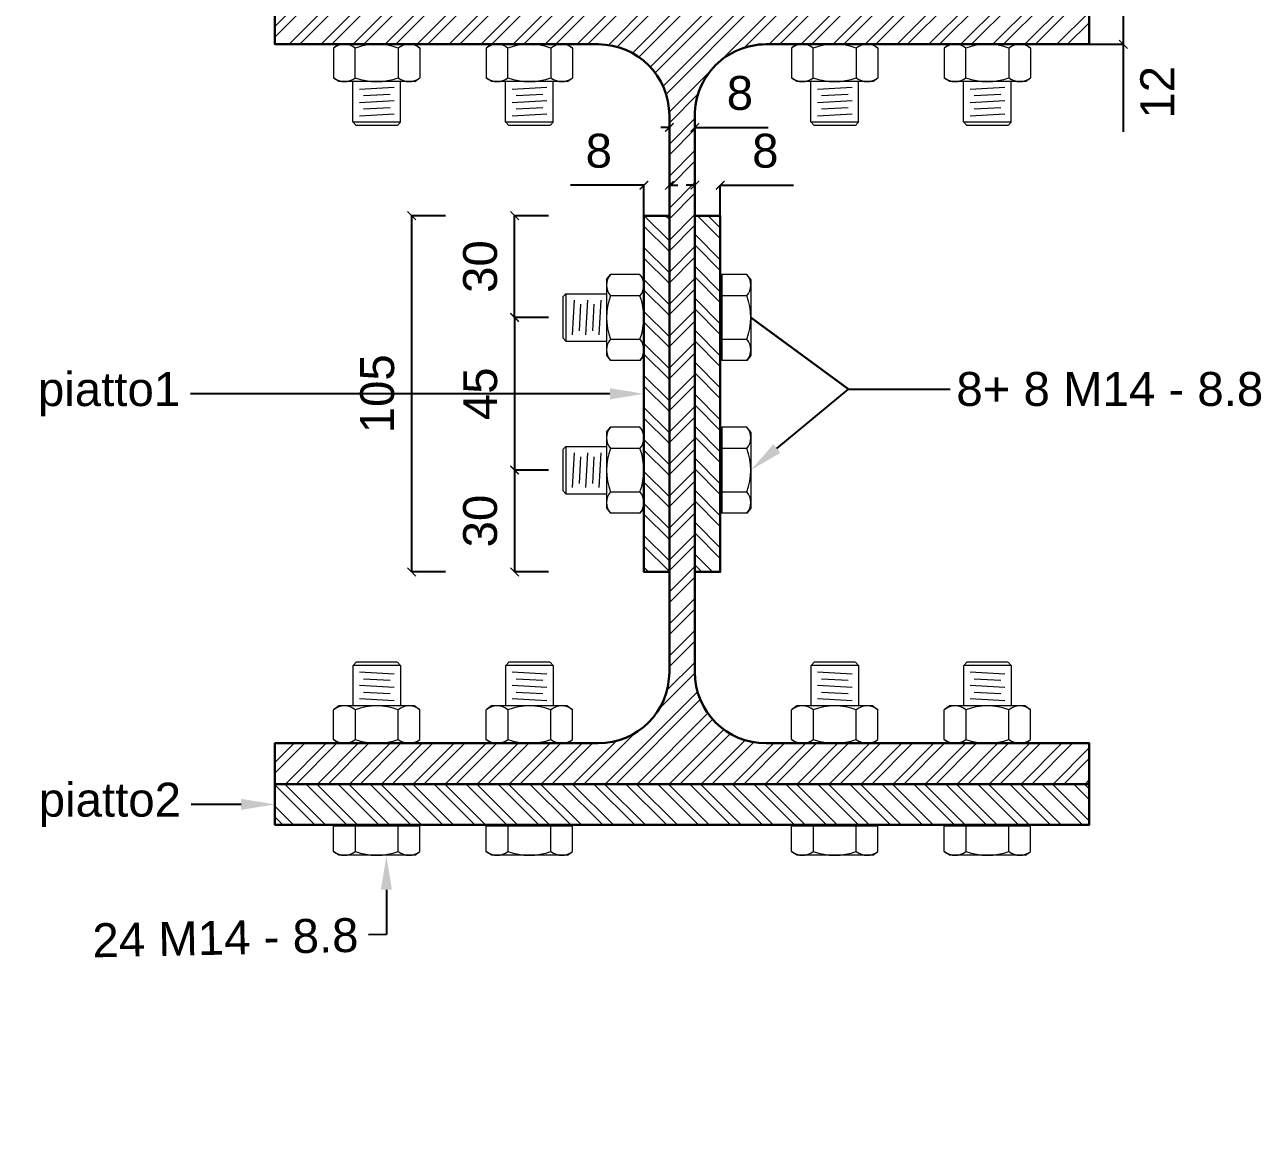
# Model space of a CAD drawing. Header units: millimetres. Extents: x 1415 to 3549, y 2194 to 4677.
# Drawn here: x 1784.1688 to 1784.5339, y 2313.643 to 2313.97 of the extents above; entities that cross this region are included whole.
import ezdxf
from ezdxf import colors
from ezdxf.entities.mleader import LeaderData, LeaderLine
from ezdxf.math import Vec2, Vec3

# ---------------------------------------------------------------- set-up
doc = ezdxf.new("R2010")
doc.units = ezdxf.units.MM
doc.linetypes.add('DASHDOT', pattern=[1, 0.5, -0.25, 0, -0.25])
doc.layers.get('0').update_dxf_attribs({"plot": 0})
for name, color, linetype, lineweight in [('bulloni', 170, 'Continuous', 15), ('quote', 252, 'Continuous', 5), ('sezionato particolari', 7, 'Continuous', 30)]:
    doc.layers.add(name, color=color, linetype=linetype, lineweight=lineweight)
doc.layers.add('retini', color=7, linetype='DASHDOT', lineweight=9, true_color=0x636466)
doc.styles.get("Standard").update_dxf_attribs({"font": 'arial.ttf'})
doc.dimstyles.new('quote acciaio', dxfattribs={"dimtxt": 0.01, "dimasz": 0.0025, "dimexe": 0, "dimexo": 0, "dimgap": 0.005, "dimtad": 2, "dimdec": 0, "dimlfac": 1000, "dimzin": 0, "dimdsep": 46, "dimtxsty": 'Standard', "dimblk": 'ARCHTICK', "dimcen": 0, "dimclre": 252, "dimadec": 0, "dimazin": 0, "dimtfac": 1, "dimtdec": 0, "dimtofl": 0, "dimtmove": 0, "dimatfit": 3, "dimfxl": 0.01, "dimfxlon": 1, "dimtolj": 1, "dimtzin": 0, "dimarcsym": 0})
pattern_1 = [(135, (0, 0), (-0.004714634463561306, -0.004714634463561306), []), (135, (1.924588166289427e-19, 0.003143091), (-0.004714634463561306, -0.004714634463561306), [])]

# ---------------------------------------------------------------- blocks, each defined once
blk = doc.blocks.new('_ArchTick')
at = {"color": 0, "linetype": 'ByBlock', "const_width": 0.15}
blk.add_lwpolyline([(-0.5, -0.5), (0.5, 0.5)], dxfattribs=at)
blk = doc.blocks.new('*D569')
at = {"layer": 'Defpoints', "color": 0, "transparency": 16777216}
for p in [(1784.350874195791, 2313.88374983395), (1784.313217912586, 2313.83874983395), (1784.350874195791, 2313.83874983395)]:
    blk.add_point(p, dxfattribs=at)
at = {"layer": 'quote', "color": 252, "lineweight": -2, "transparency": 16777216}
for p, q in [((1784.323217912586, 2313.88374983395), (1784.313217912586, 2313.88374983395)), ((1784.323217912586, 2313.83874983395), (1784.313217912586, 2313.83874983395))]:
    blk.add_line(p, q, dxfattribs=at)
at = {"layer": 'quote', "color": 0, "linetype": 'Continuous', "lineweight": -2, "transparency": 16777216}
blk.add_line((1784.313217912586, 2313.88374983395), (1784.313217912586, 2313.83874983395), dxfattribs=at)
at = {"layer": 'quote', "color": 0, "lineweight": -2, "transparency": 16777216, "xscale": 0.0025, "yscale": 0.0025, "zscale": 0.0025}
for p, rotation in [((1784.313217912586, 2313.88374983395), 90), ((1784.313217912586, 2313.83874983395), 270)]:
    blk.add_blockref('_ArchTick', p, dxfattribs=dict(at, rotation=rotation))
at = {"layer": 'quote', "color": 0, "transparency": 16777216, "insert": (1784.303132646556, 2313.861249833949), "char_height": 0.01, "attachment_point": 5, "rotation": 90}
blk.add_mtext('\\A1;45', dxfattribs=at)
blk = doc.blocks.new('*D570')
at = {"layer": 'Defpoints', "color": 0, "transparency": 16777216}
for p in [(1784.351332529124, 2313.838749833951), (1784.313217912586, 2313.808749833951), (1784.351332529124, 2313.808749833951)]:
    blk.add_point(p, dxfattribs=at)
at = {"layer": 'quote', "color": 252, "lineweight": -2, "transparency": 16777216}
for p, q in [((1784.323217912586, 2313.838749833951), (1784.313217912586, 2313.838749833951)), ((1784.323217912586, 2313.808749833951), (1784.313217912586, 2313.808749833951))]:
    blk.add_line(p, q, dxfattribs=at)
at = {"layer": 'quote', "color": 0, "linetype": 'Continuous', "lineweight": -2, "transparency": 16777216}
blk.add_line((1784.313217912586, 2313.838749833951), (1784.313217912586, 2313.808749833951), dxfattribs=at)
at = {"layer": 'quote', "color": 0, "lineweight": -2, "transparency": 16777216, "xscale": 0.0025, "yscale": 0.0025, "zscale": 0.0025}
for p, rotation in [((1784.313217912586, 2313.838749833951), 90), ((1784.313217912586, 2313.808749833951), 270)]:
    blk.add_blockref('_ArchTick', p, dxfattribs=dict(at, rotation=rotation))
at = {"layer": 'quote', "color": 0, "transparency": 16777216, "insert": (1784.303108772068, 2313.82374983395), "char_height": 0.01, "attachment_point": 5, "rotation": 90}
blk.add_mtext('\\A1;30', dxfattribs=at)
blk = doc.blocks.new('*D571')
at = {"layer": 'Defpoints', "color": 0, "transparency": 16777216}
for p in [(1784.313217912585, 2313.913749833951), (1784.351332529124, 2313.913749833951), (1784.351332529124, 2313.883749833951)]:
    blk.add_point(p, dxfattribs=at)
at = {"layer": 'quote', "color": 252, "lineweight": -2, "transparency": 16777216}
for p, q in [((1784.323217912585, 2313.913749833951), (1784.313217912585, 2313.913749833951)), ((1784.323217912585, 2313.883749833951), (1784.313217912585, 2313.883749833951))]:
    blk.add_line(p, q, dxfattribs=at)
at = {"layer": 'quote', "color": 0, "linetype": 'Continuous', "lineweight": -2, "transparency": 16777216}
blk.add_line((1784.313217912585, 2313.883749833951), (1784.313217912585, 2313.913749833951), dxfattribs=at)
at = {"layer": 'quote', "color": 0, "lineweight": -2, "transparency": 16777216, "xscale": 0.0025, "yscale": 0.0025, "zscale": 0.0025}
for p, rotation in [((1784.313217912585, 2313.913749833951), 90), ((1784.313217912585, 2313.883749833951), 270)]:
    blk.add_blockref('_ArchTick', p, dxfattribs=dict(at, rotation=rotation))
at = {"layer": 'quote', "color": 0, "transparency": 16777216, "insert": (1784.303108772067, 2313.89874983395), "char_height": 0.01, "attachment_point": 5, "rotation": 90}
blk.add_mtext('\\A1;30', dxfattribs=at)
blk = doc.blocks.new('*D572')
at = {"layer": 'Defpoints', "color": 0, "transparency": 16777216}
for p in [(1784.351332529124, 2313.913749833951), (1784.282873192053, 2313.808749833951), (1784.351332529124, 2313.808749833951)]:
    blk.add_point(p, dxfattribs=at)
at = {"layer": 'quote', "color": 252, "lineweight": -2, "transparency": 16777216}
for p, q in [((1784.292873192053, 2313.913749833951), (1784.282873192053, 2313.913749833951)), ((1784.292873192053, 2313.808749833951), (1784.282873192053, 2313.808749833951))]:
    blk.add_line(p, q, dxfattribs=at)
at = {"layer": 'quote', "color": 0, "linetype": 'Continuous', "lineweight": -2, "transparency": 16777216}
blk.add_line((1784.282873192053, 2313.913749833951), (1784.282873192053, 2313.808749833951), dxfattribs=at)
at = {"layer": 'quote', "color": 0, "lineweight": -2, "transparency": 16777216, "xscale": 0.0025, "yscale": 0.0025, "zscale": 0.0025}
for p, rotation in [((1784.282873192053, 2313.913749833951), 90), ((1784.282873192053, 2313.808749833951), 270)]:
    blk.add_blockref('_ArchTick', p, dxfattribs=dict(at, rotation=rotation))
at = {"layer": 'quote', "color": 0, "transparency": 16777216, "insert": (1784.272767462176, 2313.86124983395), "char_height": 0.01, "attachment_point": 5, "rotation": 90}
blk.add_mtext('\\A1;105', dxfattribs=at)
blk = doc.blocks.new('*D604')
at = {"layer": 'Defpoints', "color": 0, "transparency": 16777216}
for p in [(1784.492621635475, 2313.976063598391), (1784.252509815993, 2313.964249833951), (1784.49262163549, 2313.964249833951)]:
    blk.add_point(p, dxfattribs=at)
at = {"layer": 'quote', "color": 0, "linetype": 'Continuous', "lineweight": -2, "transparency": 16777216}
for p, q in [((1784.49262163549, 2313.976063598391), (1784.49262163549, 2313.964249833951)), ((1784.49262163549, 2313.964249833951), (1784.49262163549, 2313.938468797116))]:
    blk.add_line(p, q, dxfattribs=at)
at = {"layer": 'quote', "color": 252, "lineweight": -2, "transparency": 16777216}
blk.add_line((1784.48262163549, 2313.964249833951), (1784.49262163549, 2313.964249833951), dxfattribs=at)
at = {"layer": 'quote', "color": 0, "lineweight": -2, "transparency": 16777216, "xscale": 0.0025, "yscale": 0.0025, "zscale": 0.0025}
for p, rotation in [((1784.49262163549, 2313.976063598391), 90), ((1784.49262163549, 2313.964249833951), 270)]:
    blk.add_blockref('_ArchTick', p, dxfattribs=dict(at, rotation=rotation))
at = {"layer": 'quote', "color": 0, "transparency": 16777216, "insert": (1784.502642099338, 2313.950109315532), "char_height": 0.01, "attachment_point": 5, "rotation": 90}
blk.add_mtext('\\A1;12', dxfattribs=at)
blk = doc.blocks.new('*D574')
at = {"layer": 'Defpoints', "color": 0, "transparency": 16777216}
for p in [(1784.373832529124, 2313.922722197003), (1784.366332529124, 2313.91374983395), (1784.373832529124, 2313.91374983395)]:
    blk.add_point(p, dxfattribs=at)
at = {"layer": 'quote', "color": 0, "linetype": 'Continuous', "lineweight": -2, "transparency": 16777216}
for p, q in [((1784.366332529124, 2313.922722197003), (1784.363832529124, 2313.922722197003)), ((1784.373832529124, 2313.922722197003), (1784.395421887924, 2313.922722197003))]:
    blk.add_line(p, q, dxfattribs=at)
at = {"layer": 'quote', "color": 252, "lineweight": -2, "transparency": 16777216}
for p, q in [((1784.366332529124, 2313.91374983395), (1784.366332529124, 2313.922722197003)), ((1784.373832529124, 2313.91374983395), (1784.373832529124, 2313.922722197003))]:
    blk.add_line(p, q, dxfattribs=at)
at = {"layer": 'quote', "color": 0, "lineweight": -2, "transparency": 16777216, "xscale": 0.0025, "yscale": 0.0025, "zscale": 0.0025}
blk.add_blockref('_ArchTick', (1784.366332529124, 2313.922722197003), dxfattribs=at)
at = {"layer": 'quote', "color": 0, "lineweight": -2, "transparency": 16777216, "xscale": 0.0025, "yscale": 0.0025, "zscale": 0.0025, "rotation": 180}
blk.add_blockref('_ArchTick', (1784.373832529124, 2313.922722197003), dxfattribs=at)
at = {"layer": 'quote', "color": 0, "transparency": 16777216, "insert": (1784.387127208524, 2313.93282792688), "char_height": 0.01, "attachment_point": 5}
blk.add_mtext('\\A1;8', dxfattribs=at)
blk = doc.blocks.new('*D575')
at = {"layer": 'Defpoints', "color": 0, "transparency": 16777216}
for p in [(1784.366332529124, 2313.939744543218), (1784.358832529124, 2313.91374983395), (1784.366332529124, 2313.91374983395)]:
    blk.add_point(p, dxfattribs=at)
at = {"layer": 'quote', "color": 0, "linetype": 'Continuous', "lineweight": -2, "transparency": 16777216}
for p, q in [((1784.358832529124, 2313.939744543218), (1784.356332529124, 2313.939744543218)), ((1784.366332529124, 2313.939744543218), (1784.387921887924, 2313.939744543218))]:
    blk.add_line(p, q, dxfattribs=at)
at = {"layer": 'quote', "color": 252, "lineweight": -2, "transparency": 16777216}
for p, q in [((1784.358832529124, 2313.929744543218), (1784.358832529124, 2313.939744543218)), ((1784.366332529124, 2313.929744543218), (1784.366332529124, 2313.939744543218))]:
    blk.add_line(p, q, dxfattribs=at)
at = {"layer": 'quote', "color": 0, "lineweight": -2, "transparency": 16777216, "xscale": 0.0025, "yscale": 0.0025, "zscale": 0.0025}
blk.add_blockref('_ArchTick', (1784.358832529124, 2313.939744543218), dxfattribs=at)
at = {"layer": 'quote', "color": 0, "lineweight": -2, "transparency": 16777216, "xscale": 0.0025, "yscale": 0.0025, "zscale": 0.0025, "rotation": 180}
blk.add_blockref('_ArchTick', (1784.366332529124, 2313.939744543218), dxfattribs=at)
at = {"layer": 'quote', "color": 0, "transparency": 16777216, "insert": (1784.379627208524, 2313.949850273095), "char_height": 0.01, "attachment_point": 5}
blk.add_mtext('\\A1;8', dxfattribs=at)
blk = doc.blocks.new('*D578')
at = {"layer": 'Defpoints', "color": 0, "transparency": 16777216}
for p in [(1784.351332529124, 2313.922722197003), (1784.351332529124, 2313.91374983395), (1784.358832529124, 2313.91374983395)]:
    blk.add_point(p, dxfattribs=at)
at = {"layer": 'quote', "color": 0, "linetype": 'Continuous', "lineweight": -2, "transparency": 16777216}
for p, q in [((1784.351332529124, 2313.922722197003), (1784.329743170325, 2313.922722197003)), ((1784.358832529124, 2313.922722197003), (1784.361332529124, 2313.922722197003))]:
    blk.add_line(p, q, dxfattribs=at)
at = {"layer": 'quote', "color": 252, "lineweight": -2, "transparency": 16777216}
for p, q in [((1784.351332529124, 2313.91374983395), (1784.351332529124, 2313.922722197003)), ((1784.358832529124, 2313.91374983395), (1784.358832529124, 2313.922722197003))]:
    blk.add_line(p, q, dxfattribs=at)
at = {"layer": 'quote', "color": 0, "lineweight": -2, "transparency": 16777216, "xscale": 0.0025, "yscale": 0.0025, "zscale": 0.0025}
blk.add_blockref('_ArchTick', (1784.351332529124, 2313.922722197003), dxfattribs=at)
at = {"layer": 'quote', "color": 0, "lineweight": -2, "transparency": 16777216, "xscale": 0.0025, "yscale": 0.0025, "zscale": 0.0025, "rotation": 180}
blk.add_blockref('_ArchTick', (1784.358832529124, 2313.922722197003), dxfattribs=at)
at = {"layer": 'quote', "color": 0, "transparency": 16777216, "insert": (1784.338037849724, 2313.93282792688), "char_height": 0.01, "attachment_point": 5}
blk.add_mtext('\\A1;8', dxfattribs=at)

msp = doc.modelspace()

# ---------------------------------------------------------------- hatches: boundary and pattern name
at = {"layer": 'retini', "transparency": 33554687}
h = msp.add_hatch(dxfattribs=at)
h.set_pattern_fill('ANSI32', color=256, scale=0.0007, angle=90)
h.set_pattern_definition(pattern_1)
h.paths.add_polyline_path([(1784.482582529124, 2313.97624983395), (1784.482582529124, 2313.98824983395), (1784.242582529124, 2313.98824983395), (1784.242582529124, 2313.97624983395)])
h.paths.add_polyline_path([(1784.482582529124, 2313.734249833949), (1784.482582529124, 2313.74624983395), (1784.242582529124, 2313.74624983395), (1784.242582529124, 2313.734249833949)])
h = msp.add_hatch(dxfattribs=at)
h.set_pattern_fill('ANSI32', color=256, scale=0.0007)
h.set_pattern_definition([(45, (0, 0), (-0.004714634463561306, 0.004714634463561306), []), (45, (0.003143091, 0), (-0.004714634463561306, 0.004714634463561306), [])])
h.paths.add_polyline_path([(1784.482582529124, 2313.97624983395), (1784.242582529124, 2313.97624983395), (1784.242582529124, 2313.96424983395), (1784.337832529124, 2313.964249833949, -0.4142135623730951), (1784.358832529124, 2313.94324983395), (1784.358832529124, 2313.77924983395, -0.4142135623730949), (1784.337832529124, 2313.75824983395), (1784.242582529124, 2313.75824983395), (1784.242582529124, 2313.74624983395), (1784.482582529124, 2313.74624983395), (1784.482582529124, 2313.75824983395), (1784.387332529124, 2313.75824983395, -0.4142135623730951), (1784.366332529124, 2313.77924983395), (1784.366332529124, 2313.94324983395, -0.4142135623730951), (1784.387332529124, 2313.96424983395), (1784.482582529124, 2313.96424983395)])
h = msp.add_hatch(dxfattribs=at)
h.set_pattern_fill('ANSI32', color=256, scale=0.0007, angle=90)
h.set_pattern_definition(pattern_1)
h.paths.add_polyline_path([(1784.366332529124, 2313.808749833951), (1784.373832529124, 2313.808749833951), (1784.373832529124, 2313.91374983395), (1784.366332529124, 2313.91374983395)])
h.paths.add_polyline_path([(1784.358832529124, 2313.91374983395), (1784.351332529124, 2313.91374983395), (1784.351332529124, 2313.808749833951), (1784.358832529124, 2313.808749833951)])

# ---------------------------------------------------------------- linework, layer by layer
at = {"layer": 'bulloni'}
for p, q in [((1784.261399195791, 2313.96424983395), (1784.259880823201, 2313.96309813395)), ((1784.259880823201, 2313.96309813395), (1784.259880823201, 2313.95440153395)), ((1784.283765862458, 2313.96424983395), (1784.261399195791, 2313.96424983395)), ((1784.266231676163, 2313.95440153395), (1784.266231676163, 2313.96309813395)), ((1784.278933382085, 2313.96309813395), (1784.278933382085, 2313.95440153395)), ((1784.283765862458, 2313.96424983395), (1784.285284235046, 2313.96309813395)), ((1784.285284235046, 2313.96309813395), (1784.285284235046, 2313.95440153395)), ((1784.306399195791, 2313.96424983395), (1784.304880823202, 2313.96309813395)), ((1784.304880823202, 2313.96309813395), (1784.304880823202, 2313.95440153395)), ((1784.328765862458, 2313.96424983395), (1784.306399195791, 2313.96424983395)), ((1784.311231676163, 2313.95440153395), (1784.311231676163, 2313.96309813395)), ((1784.323933382085, 2313.96309813395), (1784.323933382085, 2313.95440153395)), ((1784.328765862458, 2313.96424983395), (1784.330284235046, 2313.96309813395)), ((1784.330284235046, 2313.96309813395), (1784.330284235046, 2313.95440153395)), ((1784.396399195791, 2313.96424983395), (1784.394880823202, 2313.96309813395)), ((1784.394880823202, 2313.96309813395), (1784.394880823202, 2313.95440153395)), ((1784.418765862458, 2313.96424983395), (1784.396399195791, 2313.96424983395)), ((1784.401231676163, 2313.95440153395), (1784.401231676163, 2313.96309813395)), ((1784.413933382085, 2313.96309813395), (1784.413933382085, 2313.95440153395)), ((1784.418765862458, 2313.96424983395), (1784.420284235046, 2313.96309813395)), ((1784.420284235046, 2313.96309813395), (1784.420284235046, 2313.95440153395)), ((1784.441399195791, 2313.96424983395), (1784.439880823202, 2313.96309813395)), ((1784.439880823202, 2313.96309813395), (1784.439880823202, 2313.95440153395)), ((1784.463765862458, 2313.96424983395), (1784.441399195791, 2313.96424983395)), ((1784.446231676163, 2313.95440153395), (1784.446231676163, 2313.96309813395)), ((1784.458933382085, 2313.96309813395), (1784.458933382085, 2313.95440153395)), ((1784.463765862458, 2313.96424983395), (1784.465284235046, 2313.96309813395)), ((1784.465284235046, 2313.96309813395), (1784.465284235046, 2313.95440153395)), ((1784.261399195791, 2313.953249833949), (1784.259880823201, 2313.95440153395)), ((1784.283765862458, 2313.953249833949), (1784.261399195791, 2313.953249833949)), ((1784.265582529124, 2313.941284984619), (1784.265582529124, 2313.953249833949)), ((1784.267475386267, 2313.951055033603), (1784.277689671981, 2313.951626324876)), ((1784.279582529124, 2313.941284984619), (1784.279582529124, 2313.953249833949)), ((1784.283765862458, 2313.953249833949), (1784.285284235046, 2313.95440153395)), ((1784.306399195791, 2313.953249833949), (1784.304880823202, 2313.95440153395)), ((1784.328765862458, 2313.953249833949), (1784.306399195791, 2313.953249833949)), ((1784.310582529124, 2313.941284984619), (1784.310582529124, 2313.953249833949)), ((1784.312475386267, 2313.951055033603), (1784.322689671981, 2313.951626324876)), ((1784.324582529124, 2313.941284984619), (1784.324582529124, 2313.953249833949)), ((1784.328765862458, 2313.953249833949), (1784.330284235046, 2313.95440153395)), ((1784.396399195791, 2313.953249833949), (1784.394880823202, 2313.95440153395)), ((1784.418765862458, 2313.953249833949), (1784.396399195791, 2313.953249833949)), ((1784.400582529124, 2313.941284984619), (1784.400582529124, 2313.953249833949)), ((1784.402475386267, 2313.951055033603), (1784.412689671981, 2313.951626324876)), ((1784.414582529124, 2313.941284984619), (1784.414582529124, 2313.953249833949)), ((1784.418765862458, 2313.953249833949), (1784.420284235046, 2313.95440153395)), ((1784.441399195791, 2313.953249833949), (1784.439880823202, 2313.95440153395)), ((1784.463765862458, 2313.953249833949), (1784.441399195791, 2313.953249833949)), ((1784.445582529124, 2313.941284984619), (1784.445582529124, 2313.953249833949)), ((1784.447475386267, 2313.951055033603), (1784.457689671981, 2313.951626324876)), ((1784.459582529124, 2313.941284984619), (1784.459582529124, 2313.953249833949)), ((1784.463765862458, 2313.953249833949), (1784.465284235046, 2313.95440153395)), ((1784.267475386267, 2313.947126462175), (1784.277689671981, 2313.947697753447)), ((1784.268653957695, 2313.949156666113), (1784.276511100553, 2313.949596120938)), ((1784.312475386267, 2313.947126462175), (1784.322689671981, 2313.947697753447)), ((1784.313653957695, 2313.949156666113), (1784.321511100553, 2313.949596120938)), ((1784.402475386267, 2313.947126462175), (1784.412689671981, 2313.947697753447)), ((1784.403653957695, 2313.949156666113), (1784.411511100553, 2313.949596120938)), ((1784.447475386267, 2313.947126462175), (1784.457689671981, 2313.947697753447)), ((1784.448653957696, 2313.949156666113), (1784.456511100553, 2313.949596120938)), ((1784.267475386267, 2313.943197890746), (1784.277689671981, 2313.943769182019)), ((1784.268653957695, 2313.945228094684), (1784.276511100553, 2313.945667549509)), ((1784.312475386267, 2313.943197890746), (1784.322689671981, 2313.943769182019)), ((1784.313653957695, 2313.945228094684), (1784.321511100553, 2313.945667549509)), ((1784.402475386267, 2313.943197890746), (1784.412689671981, 2313.943769182019)), ((1784.403653957695, 2313.945228094684), (1784.411511100553, 2313.945667549509)), ((1784.447475386267, 2313.943197890746), (1784.457689671981, 2313.943769182019)), ((1784.448653957696, 2313.945228094684), (1784.456511100553, 2313.945667549509)), ((1784.279529897545, 2313.941284984619), (1784.265635160703, 2313.941284984619)), ((1784.26655182737, 2313.940368317953), (1784.265635160703, 2313.941284984619)), ((1784.278613230878, 2313.940368317953), (1784.26655182737, 2313.940368317953)), ((1784.279582529124, 2313.941284984619), (1784.278665862457, 2313.940368317953)), ((1784.324529897545, 2313.941284984619), (1784.310635160703, 2313.941284984619)), ((1784.31155182737, 2313.940368317953), (1784.310635160703, 2313.941284984619)), ((1784.323613230878, 2313.940368317953), (1784.31155182737, 2313.940368317953)), ((1784.324582529124, 2313.941284984619), (1784.323665862457, 2313.940368317953)), ((1784.414529897545, 2313.941284984619), (1784.400635160703, 2313.941284984619)), ((1784.40155182737, 2313.940368317953), (1784.400635160703, 2313.941284984619)), ((1784.413613230879, 2313.940368317953), (1784.40155182737, 2313.940368317953)), ((1784.414582529124, 2313.941284984619), (1784.413665862457, 2313.940368317953)), ((1784.459529897546, 2313.941284984619), (1784.445635160703, 2313.941284984619)), ((1784.44655182737, 2313.940368317953), (1784.445635160703, 2313.941284984619)), ((1784.458613230879, 2313.940368317953), (1784.44655182737, 2313.940368317953)), ((1784.459582529124, 2313.941284984619), (1784.458665862458, 2313.940368317953)), ((1784.340332529123, 2313.894933167283), (1784.341484229123, 2313.896451539872)), ((1784.350180829123, 2313.896451539872), (1784.341484229123, 2313.896451539872)), ((1784.351332529124, 2313.894933167283), (1784.350180829123, 2313.896451539872)), ((1784.374290862457, 2313.896451539872), (1784.374290862457, 2313.871048128027)), ((1784.381680829124, 2313.896451539872), (1784.374290862457, 2313.896451539872)), ((1784.382832529124, 2313.894933167283), (1784.381680829124, 2313.896451539872)), ((1784.340332529123, 2313.894933167283), (1784.340332529123, 2313.872566500616)), ((1784.351332529124, 2313.894933167283), (1784.351332529124, 2313.872566500616)), ((1784.373832529124, 2313.893833167283), (1784.373832529124, 2313.873666500617)), ((1784.374290862457, 2313.893833167283), (1784.373832529124, 2313.893833167283)), ((1784.382832529124, 2313.894933167283), (1784.382832529124, 2313.872566500616)), ((1784.328367679792, 2313.89074983395), (1784.327451013126, 2313.889833167283)), ((1784.327451013126, 2313.889780535704), (1784.327451013126, 2313.877719132196)), ((1784.328367679792, 2313.89074983395), (1784.340332529123, 2313.89074983395)), ((1784.328367679792, 2313.890697202371), (1784.328367679792, 2313.876802465529)), ((1784.33028058592, 2313.878642691092), (1784.330851877192, 2313.888856976806)), ((1784.334209157348, 2313.878642691092), (1784.33478044862, 2313.888856976806)), ((1784.338137728776, 2313.878642691092), (1784.33870902005, 2313.888856976806)), ((1784.350180829123, 2313.890100686911), (1784.341484229123, 2313.890100686911)), ((1784.381680829124, 2313.890100686911), (1784.374290862457, 2313.890100686911)), ((1784.332310789858, 2313.879821262521), (1784.332750244683, 2313.887678405379)), ((1784.336239361286, 2313.879821262521), (1784.336678816111, 2313.887678405379)), ((1784.327451013126, 2313.877719132196), (1784.328367679792, 2313.876802465529)), ((1784.328367679792, 2313.87674983395), (1784.340332529123, 2313.87674983395)), ((1784.341484229123, 2313.877398980988), (1784.350180829123, 2313.877398980988)), ((1784.374290862457, 2313.877398980988), (1784.381680829124, 2313.877398980988)), ((1784.340332529123, 2313.872566500616), (1784.341484229123, 2313.871048128027)), ((1784.350180829123, 2313.871048128027), (1784.341484229123, 2313.871048128027)), ((1784.351332529124, 2313.872566500616), (1784.350180829123, 2313.871048128027)), ((1784.374290862457, 2313.873666500617), (1784.373832529124, 2313.873666500617)), ((1784.381680829124, 2313.871048128027), (1784.374290862457, 2313.871048128027)), ((1784.382832529124, 2313.872566500616), (1784.381680829124, 2313.871048128027)), ((1784.340332529123, 2313.849933167283), (1784.341484229123, 2313.851451539872)), ((1784.340332529123, 2313.849933167283), (1784.340332529123, 2313.827566500616)), ((1784.350180829123, 2313.851451539872), (1784.341484229123, 2313.851451539872)), ((1784.351332529124, 2313.849933167283), (1784.350180829123, 2313.851451539872)), ((1784.351332529124, 2313.849933167283), (1784.351332529124, 2313.827566500616)), ((1784.373832529124, 2313.848833167283), (1784.373832529124, 2313.828666500617)), ((1784.374290862457, 2313.848833167283), (1784.373832529124, 2313.848833167283)), ((1784.374290862457, 2313.851451539872), (1784.374290862457, 2313.826048128027)), ((1784.381680829124, 2313.851451539872), (1784.374290862457, 2313.851451539872)), ((1784.382832529124, 2313.849933167283), (1784.381680829124, 2313.851451539872)), ((1784.382832529124, 2313.849933167283), (1784.382832529124, 2313.827566500616)), ((1784.328367679792, 2313.84574983395), (1784.327451013126, 2313.844833167283)), ((1784.328367679792, 2313.84574983395), (1784.340332529123, 2313.84574983395)), ((1784.328367679792, 2313.845697202371), (1784.328367679792, 2313.831802465529)), ((1784.350180829123, 2313.84510068691), (1784.341484229123, 2313.84510068691)), ((1784.381680829124, 2313.84510068691), (1784.374290862457, 2313.84510068691)), ((1784.327451013126, 2313.844780535704), (1784.327451013126, 2313.832719132196)), ((1784.33028058592, 2313.833642691092), (1784.330851877192, 2313.843856976806)), ((1784.332310789858, 2313.834821262521), (1784.332750244683, 2313.842678405379)), ((1784.334209157348, 2313.833642691092), (1784.33478044862, 2313.843856976806)), ((1784.336239361286, 2313.834821262521), (1784.336678816111, 2313.842678405379)), ((1784.338137728776, 2313.833642691092), (1784.33870902005, 2313.843856976806)), ((1784.327451013126, 2313.832719132196), (1784.328367679792, 2313.831802465529)), ((1784.328367679792, 2313.83174983395), (1784.340332529123, 2313.83174983395)), ((1784.341484229123, 2313.832398980988), (1784.350180829123, 2313.832398980988)), ((1784.374290862457, 2313.832398980988), (1784.381680829124, 2313.832398980988)), ((1784.340332529123, 2313.827566500616), (1784.341484229123, 2313.826048128027)), ((1784.351332529124, 2313.827566500616), (1784.350180829123, 2313.826048128027)), ((1784.374290862457, 2313.828666500617), (1784.373832529124, 2313.828666500617)), ((1784.382832529124, 2313.827566500616), (1784.381680829124, 2313.826048128027)), ((1784.350180829123, 2313.826048128027), (1784.341484229123, 2313.826048128027)), ((1784.381680829124, 2313.826048128027), (1784.374290862457, 2313.826048128027)), ((1784.265582529124, 2313.781214683281), (1784.265582529124, 2313.76924983395)), ((1784.26655182737, 2313.782131349947), (1784.265635160703, 2313.781214683281)), ((1784.279529897545, 2313.781214683281), (1784.265635160703, 2313.781214683281)), ((1784.278613230878, 2313.782131349947), (1784.26655182737, 2313.782131349947)), ((1784.279582529124, 2313.781214683281), (1784.278665862457, 2313.782131349947)), ((1784.279582529124, 2313.781214683281), (1784.279582529124, 2313.76924983395)), ((1784.310582529124, 2313.781214683281), (1784.310582529124, 2313.76924983395)), ((1784.31155182737, 2313.782131349947), (1784.310635160703, 2313.781214683281)), ((1784.324529897545, 2313.781214683281), (1784.310635160703, 2313.781214683281)), ((1784.323613230878, 2313.782131349947), (1784.31155182737, 2313.782131349947)), ((1784.324582529124, 2313.781214683281), (1784.323665862457, 2313.782131349947)), ((1784.324582529124, 2313.781214683281), (1784.324582529124, 2313.76924983395)), ((1784.400582529124, 2313.781214683281), (1784.400582529124, 2313.76924983395)), ((1784.40155182737, 2313.782131349947), (1784.400635160703, 2313.781214683281)), ((1784.414529897545, 2313.781214683281), (1784.400635160703, 2313.781214683281)), ((1784.413613230879, 2313.782131349947), (1784.40155182737, 2313.782131349947)), ((1784.414582529124, 2313.781214683281), (1784.413665862457, 2313.782131349947)), ((1784.414582529124, 2313.781214683281), (1784.414582529124, 2313.76924983395)), ((1784.445582529124, 2313.781214683281), (1784.445582529124, 2313.76924983395)), ((1784.44655182737, 2313.782131349947), (1784.445635160703, 2313.781214683281)), ((1784.459529897546, 2313.781214683281), (1784.445635160703, 2313.781214683281)), ((1784.458613230879, 2313.782131349947), (1784.44655182737, 2313.782131349947)), ((1784.459582529124, 2313.781214683281), (1784.458665862458, 2313.782131349947)), ((1784.459582529124, 2313.781214683281), (1784.459582529124, 2313.76924983395)), ((1784.267475386267, 2313.779301777154), (1784.277689671981, 2313.778730485881)), ((1784.268653957695, 2313.777271573215), (1784.276511100553, 2313.77683211839)), ((1784.312475386267, 2313.779301777154), (1784.322689671981, 2313.778730485881)), ((1784.313653957695, 2313.777271573215), (1784.321511100553, 2313.77683211839)), ((1784.402475386267, 2313.779301777154), (1784.412689671981, 2313.778730485881)), ((1784.403653957695, 2313.777271573215), (1784.411511100553, 2313.77683211839)), ((1784.447475386267, 2313.779301777154), (1784.457689671981, 2313.778730485881)), ((1784.448653957696, 2313.777271573215), (1784.456511100553, 2313.77683211839)), ((1784.267475386267, 2313.775373205725), (1784.277689671981, 2313.774801914452)), ((1784.268653957695, 2313.773343001787), (1784.276511100553, 2313.772903546962)), ((1784.312475386267, 2313.775373205725), (1784.322689671981, 2313.774801914452)), ((1784.313653957695, 2313.773343001787), (1784.321511100553, 2313.772903546962)), ((1784.402475386267, 2313.775373205725), (1784.412689671981, 2313.774801914452)), ((1784.403653957695, 2313.773343001787), (1784.411511100553, 2313.772903546962)), ((1784.447475386267, 2313.775373205725), (1784.457689671981, 2313.774801914452)), ((1784.448653957696, 2313.773343001787), (1784.456511100553, 2313.772903546962)), ((1784.261399195791, 2313.76924983395), (1784.259880823201, 2313.76809813395)), ((1784.283765862458, 2313.76924983395), (1784.261399195791, 2313.76924983395)), ((1784.267475386267, 2313.771444634297), (1784.277689671981, 2313.770873343024)), ((1784.283765862458, 2313.76924983395), (1784.285284235046, 2313.76809813395)), ((1784.306399195791, 2313.76924983395), (1784.304880823202, 2313.76809813395)), ((1784.328765862458, 2313.76924983395), (1784.306399195791, 2313.76924983395)), ((1784.312475386267, 2313.771444634297), (1784.322689671981, 2313.770873343024)), ((1784.328765862458, 2313.76924983395), (1784.330284235046, 2313.76809813395)), ((1784.396399195791, 2313.76924983395), (1784.394880823202, 2313.76809813395)), ((1784.418765862458, 2313.76924983395), (1784.396399195791, 2313.76924983395)), ((1784.402475386267, 2313.771444634297), (1784.412689671981, 2313.770873343024)), ((1784.418765862458, 2313.76924983395), (1784.420284235046, 2313.76809813395)), ((1784.441399195791, 2313.76924983395), (1784.439880823202, 2313.76809813395)), ((1784.463765862458, 2313.76924983395), (1784.441399195791, 2313.76924983395)), ((1784.447475386267, 2313.771444634297), (1784.457689671981, 2313.770873343024)), ((1784.463765862458, 2313.76924983395), (1784.465284235046, 2313.76809813395)), ((1784.259880823201, 2313.75940153395), (1784.259880823201, 2313.76809813395)), ((1784.266231676163, 2313.76809813395), (1784.266231676163, 2313.75940153395)), ((1784.278933382085, 2313.75940153395), (1784.278933382085, 2313.76809813395)), ((1784.285284235046, 2313.75940153395), (1784.285284235046, 2313.76809813395)), ((1784.304880823202, 2313.75940153395), (1784.304880823202, 2313.76809813395)), ((1784.311231676163, 2313.76809813395), (1784.311231676163, 2313.75940153395)), ((1784.323933382085, 2313.75940153395), (1784.323933382085, 2313.76809813395)), ((1784.330284235046, 2313.75940153395), (1784.330284235046, 2313.76809813395)), ((1784.394880823202, 2313.75940153395), (1784.394880823202, 2313.76809813395)), ((1784.401231676163, 2313.76809813395), (1784.401231676163, 2313.75940153395)), ((1784.413933382085, 2313.75940153395), (1784.413933382085, 2313.76809813395)), ((1784.420284235046, 2313.75940153395), (1784.420284235046, 2313.76809813395)), ((1784.439880823202, 2313.75940153395), (1784.439880823202, 2313.76809813395)), ((1784.446231676163, 2313.76809813395), (1784.446231676163, 2313.75940153395)), ((1784.458933382085, 2313.75940153395), (1784.458933382085, 2313.76809813395)), ((1784.465284235046, 2313.75940153395), (1784.465284235046, 2313.76809813395)), ((1784.261399195791, 2313.75824983395), (1784.259880823201, 2313.75940153395)), ((1784.283765862458, 2313.75824983395), (1784.261399195791, 2313.75824983395)), ((1784.283765862458, 2313.75824983395), (1784.285284235046, 2313.75940153395)), ((1784.306399195791, 2313.75824983395), (1784.304880823202, 2313.75940153395)), ((1784.328765862458, 2313.75824983395), (1784.306399195791, 2313.75824983395)), ((1784.328765862458, 2313.75824983395), (1784.330284235046, 2313.75940153395)), ((1784.396399195791, 2313.75824983395), (1784.394880823202, 2313.75940153395)), ((1784.418765862458, 2313.75824983395), (1784.396399195791, 2313.75824983395)), ((1784.418765862458, 2313.75824983395), (1784.420284235046, 2313.75940153395)), ((1784.441399195791, 2313.75824983395), (1784.439880823202, 2313.75940153395)), ((1784.463765862458, 2313.75824983395), (1784.441399195791, 2313.75824983395)), ((1784.463765862458, 2313.75824983395), (1784.465284235046, 2313.75940153395)), ((1784.285284235046, 2313.733791500616), (1784.259880823201, 2313.733791500616)), ((1784.259880823201, 2313.72640153395), (1784.259880823201, 2313.733791500616)), ((1784.282665862457, 2313.734249833949), (1784.262499195791, 2313.734249833949)), ((1784.262499195791, 2313.733791500616), (1784.262499195791, 2313.734249833949)), ((1784.266231676163, 2313.733791500616), (1784.266231676163, 2313.72640153395)), ((1784.278933382085, 2313.72640153395), (1784.278933382085, 2313.733791500616)), ((1784.282665862457, 2313.733791500616), (1784.282665862457, 2313.734249833949)), ((1784.285284235046, 2313.72640153395), (1784.285284235046, 2313.733791500616)), ((1784.330284235046, 2313.733791500616), (1784.304880823202, 2313.733791500616)), ((1784.304880823202, 2313.72640153395), (1784.304880823202, 2313.733791500616)), ((1784.327665862457, 2313.734249833949), (1784.307499195791, 2313.734249833949)), ((1784.307499195791, 2313.733791500616), (1784.307499195791, 2313.734249833949)), ((1784.311231676163, 2313.733791500616), (1784.311231676163, 2313.72640153395)), ((1784.323933382085, 2313.72640153395), (1784.323933382085, 2313.733791500616)), ((1784.327665862457, 2313.733791500616), (1784.327665862457, 2313.734249833949)), ((1784.330284235046, 2313.72640153395), (1784.330284235046, 2313.733791500616)), ((1784.420284235046, 2313.733791500616), (1784.394880823202, 2313.733791500616)), ((1784.394880823202, 2313.72640153395), (1784.394880823202, 2313.733791500616)), ((1784.417665862457, 2313.734249833949), (1784.397499195791, 2313.734249833949)), ((1784.397499195791, 2313.733791500616), (1784.397499195791, 2313.734249833949)), ((1784.401231676163, 2313.733791500616), (1784.401231676163, 2313.72640153395)), ((1784.413933382085, 2313.72640153395), (1784.413933382085, 2313.733791500616)), ((1784.417665862457, 2313.733791500616), (1784.417665862457, 2313.734249833949)), ((1784.420284235046, 2313.72640153395), (1784.420284235046, 2313.733791500616)), ((1784.465284235046, 2313.733791500616), (1784.439880823202, 2313.733791500616)), ((1784.439880823202, 2313.72640153395), (1784.439880823202, 2313.733791500616)), ((1784.462665862457, 2313.734249833949), (1784.442499195791, 2313.734249833949)), ((1784.442499195791, 2313.733791500616), (1784.442499195791, 2313.734249833949)), ((1784.446231676163, 2313.733791500616), (1784.446231676163, 2313.72640153395)), ((1784.458933382085, 2313.72640153395), (1784.458933382085, 2313.733791500616)), ((1784.462665862457, 2313.733791500616), (1784.462665862457, 2313.734249833949)), ((1784.465284235046, 2313.72640153395), (1784.465284235046, 2313.733791500616)), ((1784.261399195791, 2313.725249833949), (1784.259880823201, 2313.72640153395)), ((1784.283765862458, 2313.725249833949), (1784.261399195791, 2313.725249833949)), ((1784.283765862458, 2313.725249833949), (1784.285284235046, 2313.72640153395)), ((1784.306399195791, 2313.725249833949), (1784.304880823202, 2313.72640153395)), ((1784.328765862458, 2313.725249833949), (1784.306399195791, 2313.725249833949)), ((1784.328765862458, 2313.725249833949), (1784.330284235046, 2313.72640153395)), ((1784.396399195791, 2313.725249833949), (1784.394880823202, 2313.72640153395)), ((1784.418765862458, 2313.725249833949), (1784.396399195791, 2313.725249833949)), ((1784.418765862458, 2313.725249833949), (1784.420284235046, 2313.72640153395)), ((1784.441399195791, 2313.725249833949), (1784.439880823202, 2313.72640153395)), ((1784.463765862458, 2313.725249833949), (1784.441399195791, 2313.725249833949)), ((1784.463765862458, 2313.725249833949), (1784.465284235046, 2313.72640153395))]:
    msp.add_line(p, q, dxfattribs=at)
for centre, radius, start, end in [((1784.263056249682, 2313.959296397194), 0.004953436755810692, 50.12945043761339, 129.8705495623866), ((1784.272582529124, 2313.946163636926), 0.01808619702323973, 69.44271913730165, 110.5572808626983), ((1784.282108808566, 2313.959296397194), 0.004953436755810692, 50.12945043761339, 129.8705495623866), ((1784.308056249683, 2313.959296397194), 0.004953436755810692, 50.12945043761339, 129.8705495623866), ((1784.317582529124, 2313.946163636926), 0.01808619702323973, 69.44271913730165, 110.5572808626983), ((1784.327108808566, 2313.959296397194), 0.004953436755810692, 50.12945043761339, 129.8705495623866), ((1784.398056249683, 2313.959296397194), 0.004953436755810692, 50.12945043761339, 129.8705495623866), ((1784.407582529124, 2313.946163636926), 0.01808619702323973, 69.44271913730165, 110.5572808626983), ((1784.417108808566, 2313.959296397194), 0.004953436755810692, 50.12945043761339, 129.8705495623866), ((1784.443056249683, 2313.959296397194), 0.004953436755810692, 50.12945043761339, 129.8705495623866), ((1784.452582529124, 2313.946163636926), 0.01808619702323973, 69.44271913730165, 110.5572808626983), ((1784.462108808566, 2313.959296397194), 0.004953436755810692, 50.12945043761339, 129.8705495623866), ((1784.263056249682, 2313.958203270706), 0.004953436755810826, 230.1294504376133, 309.8705495623866), ((1784.272582529124, 2313.971336030973), 0.01808619702323973, 249.4427191373017, 290.5572808626983), ((1784.282108808566, 2313.958203270706), 0.004953436755810826, 230.1294504376133, 309.8705495623866), ((1784.308056249683, 2313.958203270706), 0.004953436755810826, 230.1294504376133, 309.8705495623866), ((1784.317582529124, 2313.971336030973), 0.01808619702323973, 249.4427191373017, 290.5572808626983), ((1784.327108808566, 2313.958203270706), 0.004953436755810826, 230.1294504376133, 309.8705495623866), ((1784.398056249683, 2313.958203270706), 0.004953436755810826, 230.1294504376133, 309.8705495623866), ((1784.407582529124, 2313.971336030973), 0.01808619702323973, 249.4427191373017, 290.5572808626983), ((1784.417108808566, 2313.958203270706), 0.004953436755810826, 230.1294504376133, 309.8705495623866), ((1784.443056249683, 2313.958203270706), 0.004953436755810826, 230.1294504376133, 309.8705495623866), ((1784.452582529124, 2313.971336030973), 0.01808619702323973, 249.4427191373017, 290.5572808626983), ((1784.462108808566, 2313.958203270706), 0.004953436755810826, 230.1294504376133, 309.8705495623866), ((1784.345285965879, 2313.893276113391), 0.004953436755810826, 140.1294504375933, 219.8705495624066), ((1784.346379092367, 2313.893276113391), 0.004953436755810692, 320.1294504375933, 39.87054956240672), ((1784.377879092368, 2313.893276113391), 0.004953436755810692, 320.1294504375933, 39.87054956240672), ((1784.358418726146, 2313.883749833949), 0.01808619702323973, 159.4427191373151, 200.5572808626848), ((1784.3332463321, 2313.883749833949), 0.01808619702323973, 339.4427191373151, 20.55728086268498), ((1784.364746332101, 2313.883749833949), 0.01808619702323973, 339.4427191373151, 20.55728086268498), ((1784.345285965879, 2313.874223554508), 0.004953436755810826, 140.1294504375933, 219.8705495624066), ((1784.346379092367, 2313.874223554508), 0.004953436755810692, 320.1294504375933, 39.87054956240672), ((1784.377879092368, 2313.874223554508), 0.004953436755810692, 320.1294504375933, 39.87054956240672), ((1784.345285965879, 2313.848276113391), 0.004953436755810826, 140.1294504375933, 219.8705495624066), ((1784.346379092367, 2313.848276113391), 0.004953436755810692, 320.1294504375933, 39.87054956240672), ((1784.377879092368, 2313.848276113391), 0.004953436755810692, 320.1294504375933, 39.87054956240672), ((1784.358418726146, 2313.838749833949), 0.01808619702323973, 159.4427191373151, 200.5572808626848), ((1784.3332463321, 2313.838749833949), 0.01808619702323973, 339.4427191373151, 20.55728086268498), ((1784.364746332101, 2313.838749833949), 0.01808619702323973, 339.4427191373151, 20.55728086268498), ((1784.345285965879, 2313.829223554508), 0.004953436755810826, 140.1294504375933, 219.8705495624066), ((1784.346379092367, 2313.829223554508), 0.004953436755810692, 320.1294504375933, 39.87054956240672), ((1784.377879092368, 2313.829223554508), 0.004953436755810692, 320.1294504375933, 39.87054956240672), ((1784.263056249682, 2313.764296397194), 0.004953436755810826, 50.12945043761438, 129.8705495623857), ((1784.272582529124, 2313.751163636927), 0.01808619702323973, 69.44271913729928, 110.5572808627007), ((1784.282108808566, 2313.764296397194), 0.004953436755810826, 50.12945043761438, 129.8705495623857), ((1784.308056249683, 2313.764296397194), 0.004953436755810826, 50.12945043761438, 129.8705495623857), ((1784.317582529124, 2313.751163636927), 0.01808619702323973, 69.44271913729928, 110.5572808627007), ((1784.327108808566, 2313.764296397194), 0.004953436755810826, 50.12945043761438, 129.8705495623857), ((1784.398056249683, 2313.764296397194), 0.004953436755810826, 50.12945043761438, 129.8705495623857), ((1784.407582529124, 2313.751163636927), 0.01808619702323973, 69.44271913729928, 110.5572808627007), ((1784.417108808566, 2313.764296397194), 0.004953436755810826, 50.12945043761438, 129.8705495623857), ((1784.443056249683, 2313.764296397194), 0.004953436755810826, 50.12945043761438, 129.8705495623857), ((1784.452582529124, 2313.751163636927), 0.01808619702323973, 69.44271913729928, 110.5572808627007), ((1784.462108808566, 2313.764296397194), 0.004953436755810826, 50.12945043761438, 129.8705495623857), ((1784.263056249682, 2313.763203270706), 0.004953436755810692, 230.1294504376144, 309.8705495623856), ((1784.272582529124, 2313.776336030973), 0.01808619702323973, 249.4427191372993, 290.5572808627007), ((1784.282108808566, 2313.763203270706), 0.004953436755810692, 230.1294504376144, 309.8705495623856), ((1784.308056249683, 2313.763203270706), 0.004953436755810692, 230.1294504376144, 309.8705495623856), ((1784.317582529124, 2313.776336030973), 0.01808619702323973, 249.4427191372993, 290.5572808627007), ((1784.327108808566, 2313.763203270706), 0.004953436755810692, 230.1294504376144, 309.8705495623856), ((1784.398056249683, 2313.763203270706), 0.004953436755810692, 230.1294504376144, 309.8705495623856), ((1784.407582529124, 2313.776336030973), 0.01808619702323973, 249.4427191372993, 290.5572808627007), ((1784.417108808566, 2313.763203270706), 0.004953436755810692, 230.1294504376144, 309.8705495623856), ((1784.443056249683, 2313.763203270706), 0.004953436755810692, 230.1294504376144, 309.8705495623856), ((1784.452582529124, 2313.776336030973), 0.01808619702323973, 249.4427191372993, 290.5572808627007), ((1784.462108808566, 2313.763203270706), 0.004953436755810692, 230.1294504376144, 309.8705495623856), ((1784.263056249682, 2313.730203270705), 0.004953436755810692, 230.1294504376144, 309.8705495623856), ((1784.272582529124, 2313.743336030973), 0.01808619702323973, 249.4427191372993, 290.5572808627007), ((1784.282108808566, 2313.730203270705), 0.004953436755810692, 230.1294504376144, 309.8705495623856), ((1784.308056249683, 2313.730203270705), 0.004953436755810692, 230.1294504376144, 309.8705495623856), ((1784.317582529124, 2313.743336030973), 0.01808619702323973, 249.4427191372993, 290.5572808627007), ((1784.327108808566, 2313.730203270705), 0.004953436755810692, 230.1294504376144, 309.8705495623856), ((1784.398056249683, 2313.730203270705), 0.004953436755810692, 230.1294504376144, 309.8705495623856), ((1784.407582529124, 2313.743336030973), 0.01808619702323973, 249.4427191372993, 290.5572808627007), ((1784.417108808566, 2313.730203270705), 0.004953436755810692, 230.1294504376144, 309.8705495623856), ((1784.443056249683, 2313.730203270705), 0.004953436755810692, 230.1294504376144, 309.8705495623856), ((1784.452582529124, 2313.743336030973), 0.01808619702323973, 249.4427191372993, 290.5572808627007), ((1784.462108808566, 2313.730203270705), 0.004953436755810692, 230.1294504376144, 309.8705495623856)]:
    msp.add_arc(centre, radius, start, end, dxfattribs=at)
at = {"layer": 'sezionato particolari'}
msp.add_lwpolyline([(1784.242582529124, 2313.97624983395), (1784.482582529124, 2313.97624983395), (1784.482582529124, 2313.96424983395), (1784.387332529124, 2313.96424983395, 0.414213562373095), (1784.366332529124, 2313.94324983395), (1784.366332529124, 2313.77924983395, 0.4142135623730953), (1784.387332529124, 2313.75824983395), (1784.482582529124, 2313.75824983395), (1784.482582529124, 2313.74624983395), (1784.242582529124, 2313.74624983395), (1784.242582529124, 2313.75824983395), (1784.337832529124, 2313.75824983395, 0.4142135623730948), (1784.358832529124, 2313.77924983395), (1784.358832529124, 2313.94324983395, 0.414213562373095), (1784.337832529124, 2313.96424983395), (1784.242582529124, 2313.96424983395)], format="xyb", close=True, dxfattribs=at)
for points in [[(1784.358832529124, 2313.91374983395), (1784.351332529124, 2313.91374983395), (1784.351332529124, 2313.808749833951), (1784.358832529124, 2313.808749833951)], [(1784.373832529124, 2313.91374983395), (1784.366332529124, 2313.91374983395), (1784.373832529124, 2313.91374983395), (1784.373832529124, 2313.808749833951), (1784.366332529124, 2313.808749833951)], [(1784.242582529124, 2313.74624983395), (1784.242582529124, 2313.734249833949), (1784.482582529124, 2313.734249833949), (1784.482582529124, 2313.74624983395)]]:
    msp.add_lwpolyline(points, dxfattribs=at)

# ---------------------------------------------------------------- dimensions: what is measured, and where the dimension line sits
at = {"layer": 'quote'}
for base, p1, p2, angle, picture, middle in [((1784.49262163549, 2313.964249833951), (1784.492621635474, 2313.97606359839), (1784.252509815992, 2313.96424983395), 90, '*D604', (1784.502642099338, 2313.950109315532)), ((1784.351332529124, 2313.922722197003), (1784.358832529124, 2313.91374983395), (1784.351332529124, 2313.91374983395), 180, '*D578', (1784.338037849724, 2313.93282792688)), ((1784.282873192053, 2313.808749833951), (1784.351332529123, 2313.91374983395), (1784.351332529124, 2313.808749833951), 270, '*D572', (1784.272767462176, 2313.86124983395)), ((1784.313217912585, 2313.913749833951), (1784.351332529123, 2313.88374983395), (1784.351332529123, 2313.91374983395), 90.00000000114643, '*D571', (1784.303108772067, 2313.89874983395)), ((1784.313217912586, 2313.83874983395), (1784.350874195791, 2313.883749833949), (1784.350874195791, 2313.838749833949), 270, '*D569', (1784.303132646556, 2313.861249833949)), ((1784.313217912586, 2313.808749833951), (1784.351332529124, 2313.83874983395), (1784.351332529124, 2313.808749833951), 270, '*D570', (1784.303108772068, 2313.82374983395))]:
    dim = msp.add_linear_dim(base=base, p1=p1, p2=p2, angle=angle, dimstyle='quote acciaio', dxfattribs=at)
    dim.commit()
    dim.dimension.update_dxf_attribs({"geometry": picture, "text_midpoint": middle})
for base, p1, p2, picture, middle in [((1784.366332529124, 2313.939744543218), (1784.358832529124, 2313.91374983395), (1784.366332529124, 2313.91374983395), '*D575', (1784.379627208524, 2313.949850273095)), ((1784.373832529124, 2313.922722197003), (1784.366332529124, 2313.91374983395), (1784.373832529124, 2313.91374983395), '*D574', (1784.387127208524, 2313.93282792688))]:
    dim = msp.add_linear_dim(base=base, p1=p1, p2=p2, dimstyle='quote acciaio', dxfattribs=at)
    dim.commit()
    dim.dimension.update_dxf_attribs({"geometry": picture, "text_midpoint": middle})

# ---------------------------------------------------------------- leaders
ml = msp.add_multileader_mtext('Standard', dxfattribs=at)
ml.set_content('8+ 8 M14 - 8.8', color=256)
ml.set_leader_properties()
ml.build(insert=Vec2(0, 0))
ml.multileader.update_dxf_attribs({"dogleg_length": 0.03, "arrow_head_size": 0.01})
ctx = ml.context
ctx.base_point, ctx.char_height, ctx.arrow_head_size, ctx.landing_gap_size, ctx.plane_origin = Vec3(1784.441595555654, 2313.86259828385), 0.01, 0.01, 0.003, Vec3(1784.349641273806, 2313.727415992792)
ctx.text_align_type = 2
notes = []
notes.append((ctx, [(0, (1, 1, 0), (1784.411595555654, 2313.86259828385), (1, 0), 0.03, [(1, [(1784.382832529124, 2313.83874983395), (1784.411595555654, 2313.86259828385), (1784.382832529125, 2313.883749833949)], 0, [])])]))
ctx.mtext.insert, ctx.mtext.alignment, ctx.mtext.flow_direction = Vec3(1784.533886142284, 2313.86768354988), 3, 5
ml = msp.add_multileader_mtext('Standard', dxfattribs=at)
ml.set_content('piatto1 ', color=256)
ml.set_leader_properties()
ml.build(insert=Vec2(0, 0))
ml.multileader.update_dxf_attribs({"dogleg_length": 0.03, "arrow_head_size": 0.01})
ctx = ml.context
ctx.base_point, ctx.char_height, ctx.arrow_head_size, ctx.landing_gap_size, ctx.plane_origin, ctx.plane_x_axis, ctx.plane_y_axis = Vec3(1784.173196572241, 2313.86124983395), 0.01, 0.01, 0.003, Vec3(1784.250765955777, 2313.787407149101), Vec3(1, -2.449293598294706e-16), Vec3(2.449293598294706e-16, 1)
ctx.text_align_type = 2
notes.append((ctx, [(0, (1, 1, 0), (1784.225356755313, 2313.86124983395), (-1, 2.449293598294709e-16), 0.007701792894549725, [(0, [(1784.351332529124, 2313.86124983395), (1784.225356755313, 2313.86124983395)], 0, [])])]))
ctx.mtext.insert, ctx.mtext.text_direction, ctx.mtext.alignment, ctx.mtext.flow_direction = Vec3(1784.214654962419, 2313.867637964919), Vec3(1, -2.449293598294706e-16), 3, 5
ml = msp.add_multileader_mtext('Standard', dxfattribs=at)
ml.set_content('piatto2 ', color=256)
ml.set_leader_properties()
ml.build(insert=Vec2(0, 0))
ml.multileader.update_dxf_attribs({"dogleg_length": 0.03, "arrow_head_size": 0.01})
ctx = ml.context
ctx.base_point, ctx.char_height, ctx.arrow_head_size, ctx.landing_gap_size, ctx.plane_origin, ctx.plane_x_axis, ctx.plane_y_axis = Vec3(1784.171604803722, 2313.740249833949), 0.01, 0.01, 0.003, Vec3(1784.251002290942, 2313.666407149101), Vec3(1, -2.449293598294706e-16), Vec3(2.449293598294706e-16, 1)
ctx.text_align_type = 2
notes.append((ctx, [(0, (1, 1, 0), (1784.225593090478, 2313.740249833949), (-1, 2.449293598294708e-16), 0.007701792894549725, [(0, [(1784.242582529124, 2313.740249833949), (1784.225593090478, 2313.740249833949)], 0, [])])]))
ctx.mtext.insert, ctx.mtext.text_direction, ctx.mtext.alignment, ctx.mtext.flow_direction = Vec3(1784.214891297583, 2313.746637964918), Vec3(1, -2.449293598294706e-16), 3, 5
ml = msp.add_multileader_mtext('Standard', dxfattribs=at)
ml.set_content('24 M14 - 8.8', color=256)
ml.set_leader_properties()
ml.build(insert=Vec2(0, 0))
ml.multileader.update_dxf_attribs({"dogleg_length": 0.03, "arrow_head_size": 0.01})
ctx = ml.context
ctx.base_point, ctx.char_height, ctx.arrow_head_size, ctx.landing_gap_size, ctx.plane_origin, ctx.plane_x_axis, ctx.plane_y_axis = Vec3(1784.186796145455, 2313.700028209208), 0.01, 0.01, 0.003, Vec3(1784.449696222665, 2314.000775227867), Vec3(0.9997805457691502, 0.02094899285264351), Vec3(-0.02094899285264351, 0.9997805457691502)
ctx.text_align_type = 2
notes.append((ctx, [(1, (1, 1, 0), (1784.275433850481, 2313.701885487445), (-0.9997805457691503, -0.02094899285264351), 0.005249248527688906, [(1, [(1784.275433850481, 2313.725064100704)], 0, [])])]))
ctx.mtext.insert, ctx.mtext.text_direction, ctx.mtext.rotation, ctx.mtext.alignment, ctx.mtext.flow_direction = Vec3(1784.267079881084, 2313.706796824043), Vec3(0.9997805457691502, 0.02094899285264351), 0.02095052543554826, 3, 5
for ctx, leaders in notes:
    for number, flags, end, landing, length, lines in leaders:
        leader = LeaderData()
        leader.index, (leader.has_last_leader_line, leader.has_dogleg_vector, leader.attachment_direction) = number, flags
        leader.last_leader_point, leader.dogleg_vector, leader.dogleg_length = Vec3(end), Vec3(landing), length
        for number, points, colour, breaks in lines:
            line = LeaderLine()
            line.index, line.vertices, line.color, line.breaks = number, Vec3.list(points), colors.encode_raw_color(colour), breaks
            leader.lines.append(line)
        ctx.leaders.append(leader)

doc.saveas('drawing.dxf')
